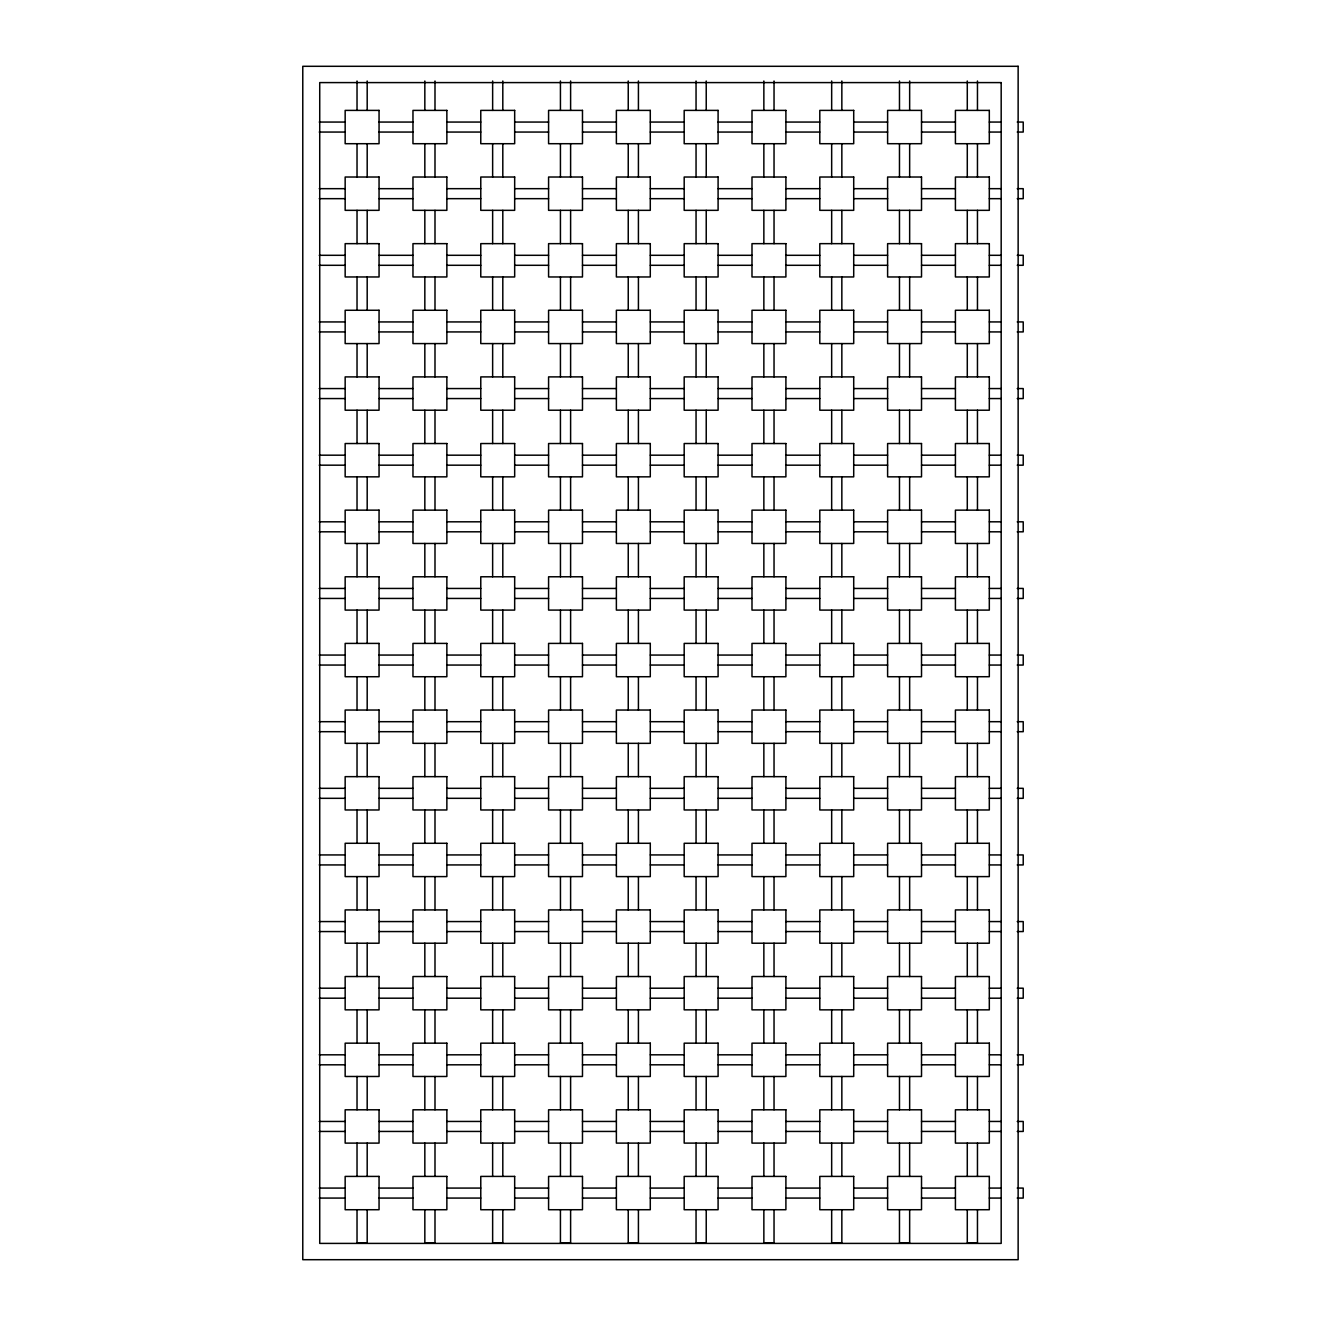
<?xml version="1.0" encoding="UTF-8"?>
<svg xmlns="http://www.w3.org/2000/svg" width="1326" height="1326" viewBox="0 0 1326 1326"><rect width="100%" height="100%" fill="white"/><g stroke="black" fill="none" stroke-linecap="round" stroke-linejoin="round"><path stroke-width="1.5" d="M319.234 122.058L345.158 122.058M379.054 122.058L412.966 122.058M446.862 122.058L480.774 122.058M514.67 122.058L548.583 122.058M582.479 122.058L616.375 122.058M650.287 122.058L684.183 122.058M718.095 122.058L751.991 122.058M785.904 122.058L819.8 122.058M853.712 122.058L887.608 122.058M921.52 122.058L955.416 122.058M989.312 122.058L1001.279 122.058M1017.241 122.058L1023.224 122.058L1023.224 132.053L1017.241 132.053M319.234 132.053L345.158 132.053M379.054 132.053L412.966 132.053M446.862 132.053L480.774 132.053M514.67 132.053L548.583 132.053M582.479 132.053L616.375 132.053M650.287 132.053L684.183 132.053M718.095 132.053L751.991 132.053M785.904 132.053L819.8 132.053M853.712 132.053L887.608 132.053M921.52 132.053L955.416 132.053M989.312 132.053L1001.279 132.053M319.234 188.673L345.158 188.673M379.054 188.673L412.966 188.673M446.862 188.673L480.774 188.673M514.67 188.673L548.583 188.673M582.479 188.673L616.375 188.673M650.287 188.673L684.183 188.673M718.095 188.673L751.991 188.673M785.904 188.673L819.8 188.673M853.712 188.673L887.608 188.673M921.52 188.673L955.416 188.673M989.312 188.673L1001.279 188.673M1017.241 188.673L1023.224 188.673L1023.224 198.668L1017.241 198.668M319.234 198.668L345.158 198.668M379.054 198.668L412.966 198.668M446.862 198.668L480.774 198.668M514.67 198.668L548.583 198.668M582.479 198.668L616.375 198.668M650.287 198.668L684.183 198.668M718.095 198.668L751.991 198.668M785.904 198.668L819.8 198.668M853.712 198.668L887.608 198.668M921.52 198.668L955.416 198.668M989.312 198.668L1001.279 198.668M319.234 255.305L345.158 255.305M379.054 255.305L412.966 255.305M446.862 255.305L480.774 255.305M514.67 255.305L548.583 255.305M582.479 255.305L616.375 255.305M650.287 255.305L684.183 255.305M718.095 255.305L751.991 255.305M785.904 255.305L819.8 255.305M853.712 255.305L887.608 255.305M921.52 255.305L955.416 255.305M989.312 255.305L1001.279 255.305M1017.241 255.305L1023.224 255.305L1023.224 265.299L1017.241 265.299M319.234 265.299L345.158 265.299M379.054 265.299L412.966 265.299M446.862 265.299L480.774 265.299M514.67 265.299L548.583 265.299M582.479 265.299L616.375 265.299M650.287 265.299L684.183 265.299M718.095 265.299L751.991 265.299M785.904 265.299L819.8 265.299M853.712 265.299L887.608 265.299M921.52 265.299L955.416 265.299M989.312 265.299L1001.279 265.299M319.234 321.936L345.158 321.936M379.054 321.936L412.966 321.936M446.862 321.936L480.774 321.936M514.67 321.936L548.583 321.936M582.479 321.936L616.375 321.936M650.287 321.936L684.183 321.936M718.095 321.936L751.991 321.936M785.904 321.936L819.8 321.936M853.712 321.936L887.608 321.936M921.52 321.936L955.416 321.936M989.312 321.936L1001.279 321.936M1017.241 321.936L1023.224 321.936L1023.224 331.931L1017.241 331.931M319.234 331.931L345.158 331.931M379.054 331.931L412.966 331.931M446.862 331.931L480.774 331.931M514.67 331.931L548.583 331.931M582.479 331.931L616.375 331.931M650.287 331.931L684.183 331.931M718.095 331.931L751.991 331.931M785.904 331.931L819.8 331.931M853.712 331.931L887.608 331.931M921.52 331.931L955.416 331.931M989.312 331.931L1001.279 331.931M319.234 388.568L345.158 388.568M379.054 388.568L412.966 388.568M446.862 388.568L480.774 388.568M514.67 388.568L548.583 388.568M582.479 388.568L616.375 388.568M650.287 388.568L684.183 388.568M718.095 388.568L751.991 388.568M785.904 388.568L819.8 388.568M853.712 388.568L887.608 388.568M921.52 388.568L955.416 388.568M989.312 388.568L1001.279 388.568M1017.241 388.568L1023.224 388.568L1023.224 398.562L1017.241 398.562M319.234 398.562L345.158 398.562M379.054 398.562L412.966 398.562M446.862 398.562L480.774 398.562M514.67 398.562L548.583 398.562M582.479 398.562L616.375 398.562M650.287 398.562L684.183 398.562M718.095 398.562L751.991 398.562M785.904 398.562L819.8 398.562M853.712 398.562L887.608 398.562M921.52 398.562L955.416 398.562M989.312 398.562L1001.279 398.562M319.234 455.183L345.158 455.183M379.054 455.183L412.966 455.183M446.862 455.183L480.774 455.183M514.67 455.183L548.583 455.183M582.479 455.183L616.375 455.183M650.287 455.183L684.183 455.183M718.095 455.183L751.991 455.183M785.904 455.183L819.8 455.183M853.712 455.183L887.608 455.183M921.52 455.183L955.416 455.183M989.312 455.183L1001.279 455.183M1017.241 455.183L1023.224 455.183L1023.224 465.177L1017.241 465.177M319.234 465.177L345.158 465.177M379.054 465.177L412.966 465.177M446.862 465.177L480.774 465.177M514.67 465.177L548.583 465.177M582.479 465.177L616.375 465.177M650.287 465.177L684.183 465.177M718.095 465.177L751.991 465.177M785.904 465.177L819.8 465.177M853.712 465.177L887.608 465.177M921.52 465.177L955.416 465.177M989.312 465.177L1001.279 465.177M319.234 521.814L345.158 521.814M379.054 521.814L412.966 521.814M446.862 521.814L480.774 521.814M514.67 521.814L548.583 521.814M582.479 521.814L616.375 521.814M650.287 521.814L684.183 521.814M718.095 521.814L751.991 521.814M785.904 521.814L819.8 521.814M853.712 521.814L887.608 521.814M921.52 521.814L955.416 521.814M989.312 521.814L1001.279 521.814M1017.241 521.814L1023.224 521.814L1023.224 531.809L1017.241 531.809M319.234 531.809L345.158 531.809M379.054 531.809L412.966 531.809M446.862 531.809L480.774 531.809M514.67 531.809L548.583 531.809M582.479 531.809L616.375 531.809M650.287 531.809L684.183 531.809M718.095 531.809L751.991 531.809M785.904 531.809L819.8 531.809M853.712 531.809L887.608 531.809M921.52 531.809L955.416 531.809M989.312 531.809L1001.279 531.809M319.234 588.446L345.158 588.446M379.054 588.446L412.966 588.446M446.862 588.446L480.774 588.446M514.67 588.446L548.583 588.446M582.479 588.446L616.375 588.446M650.287 588.446L684.183 588.446M718.095 588.446L751.991 588.446M785.904 588.446L819.8 588.446M853.712 588.446L887.608 588.446M921.52 588.446L955.416 588.446M989.312 588.446L1001.279 588.446M1017.241 588.446L1023.224 588.446L1023.224 598.44L1017.241 598.44M319.234 598.44L345.158 598.44M379.054 598.44L412.966 598.44M446.862 598.44L480.774 598.44M514.67 598.44L548.583 598.44M582.479 598.44L616.375 598.44M650.287 598.44L684.183 598.44M718.095 598.44L751.991 598.44M785.904 598.44L819.8 598.44M853.712 598.44L887.608 598.44M921.52 598.44L955.416 598.44M989.312 598.44L1001.279 598.44M319.234 655.061L345.158 655.061M379.054 655.061L412.966 655.061M446.862 655.061L480.774 655.061M514.67 655.061L548.583 655.061M582.479 655.061L616.375 655.061M650.287 655.061L684.183 655.061M718.095 655.061L751.991 655.061M785.904 655.061L819.8 655.061M853.712 655.061L887.608 655.061M921.52 655.061L955.416 655.061M989.312 655.061L1001.279 655.061M1017.241 655.061L1023.224 655.061L1023.224 665.055L1017.241 665.055M319.234 665.055L345.158 665.055M379.054 665.055L412.966 665.055M446.862 665.055L480.774 665.055M514.67 665.055L548.583 665.055M582.479 665.055L616.375 665.055M650.287 665.055L684.183 665.055M718.095 665.055L751.991 665.055M785.904 665.055L819.8 665.055M853.712 665.055L887.608 665.055M921.52 665.055L955.416 665.055M989.312 665.055L1001.279 665.055M319.234 721.692L345.158 721.692M379.054 721.692L412.966 721.692M446.862 721.692L480.774 721.692M514.67 721.692L548.583 721.692M582.479 721.692L616.375 721.692M650.287 721.692L684.183 721.692M718.095 721.692L751.991 721.692M785.904 721.692L819.8 721.692M853.712 721.692L887.608 721.692M921.52 721.692L955.416 721.692M989.312 721.692L1001.279 721.692M1017.241 721.692L1023.224 721.692L1023.224 731.687L1017.241 731.687M319.234 731.687L345.158 731.687M379.054 731.687L412.966 731.687M446.862 731.687L480.774 731.687M514.67 731.687L548.583 731.687M582.479 731.687L616.375 731.687M650.287 731.687L684.183 731.687M718.095 731.687L751.991 731.687M785.904 731.687L819.8 731.687M853.712 731.687L887.608 731.687M921.52 731.687L955.416 731.687M989.312 731.687L1001.279 731.687M319.234 788.324L345.158 788.324M379.054 788.324L412.966 788.324M446.862 788.324L480.774 788.324M514.67 788.324L548.583 788.324M582.479 788.324L616.375 788.324M650.287 788.324L684.183 788.324M718.095 788.324L751.991 788.324M785.904 788.324L819.8 788.324M853.712 788.324L887.608 788.324M921.52 788.324L955.416 788.324M989.312 788.324L1001.279 788.324M1017.241 788.324L1023.224 788.324L1023.224 798.318L1017.241 798.318M319.234 798.318L345.158 798.318M379.054 798.318L412.966 798.318M446.862 798.318L480.774 798.318M514.67 798.318L548.583 798.318M582.479 798.318L616.375 798.318M650.287 798.318L684.183 798.318M718.095 798.318L751.991 798.318M785.904 798.318L819.8 798.318M853.712 798.318L887.608 798.318M921.52 798.318L955.416 798.318M989.312 798.318L1001.279 798.318M319.234 854.938L345.158 854.938M379.054 854.938L412.966 854.938M446.862 854.938L480.774 854.938M514.67 854.938L548.583 854.938M582.479 854.938L616.375 854.938M650.287 854.938L684.183 854.938M718.095 854.938L751.991 854.938M785.904 854.938L819.8 854.938M853.712 854.938L887.608 854.938M921.52 854.938L955.416 854.938M989.312 854.938L1001.279 854.938M1017.241 854.938L1023.224 854.938L1023.224 864.933L1017.241 864.933M319.234 864.933L345.158 864.933M379.054 864.933L412.966 864.933M446.862 864.933L480.774 864.933M514.67 864.933L548.583 864.933M582.479 864.933L616.375 864.933M650.287 864.933L684.183 864.933M718.095 864.933L751.991 864.933M785.904 864.933L819.8 864.933M853.712 864.933L887.608 864.933M921.52 864.933L955.416 864.933M989.312 864.933L1001.279 864.933M319.234 921.57L345.158 921.57M379.054 921.57L412.966 921.57M446.862 921.57L480.774 921.57M514.67 921.57L548.583 921.57M582.479 921.57L616.391 921.57M650.287 921.57L684.183 921.57M718.095 921.57L751.991 921.57M785.904 921.57L819.8 921.57M853.712 921.57L887.608 921.57M921.52 921.57L955.416 921.57M989.312 921.57L1001.279 921.57M1017.241 921.57L1023.224 921.57L1023.224 931.565L1017.241 931.565M319.234 931.565L345.158 931.565M379.054 931.565L412.966 931.565M446.862 931.565L480.774 931.565M514.67 931.565L548.583 931.565M582.479 931.565L616.391 931.565M650.287 931.565L684.183 931.565M718.095 931.565L751.991 931.565M785.904 931.565L819.8 931.565M853.712 931.565L887.608 931.565M921.52 931.565L955.416 931.565M989.312 931.565L1001.279 931.565M319.234 988.202L345.158 988.202M379.054 988.202L412.966 988.202M446.862 988.202L480.774 988.202M514.67 988.202L548.583 988.202M582.479 988.202L616.391 988.202M650.287 988.202L684.183 988.202M718.095 988.202L751.991 988.202M785.904 988.202L819.8 988.202M853.712 988.202L887.608 988.202M921.52 988.202L955.416 988.202M989.312 988.202L1001.279 988.202M1017.241 988.202L1023.224 988.202L1023.224 998.196L1017.241 998.196M319.234 998.196L345.158 998.196M379.054 998.196L412.966 998.196M446.862 998.196L480.774 998.196M514.67 998.196L548.583 998.196M582.479 998.196L616.391 998.196M650.287 998.196L684.183 998.196M718.095 998.196L751.991 998.196M785.904 998.196L819.8 998.196M853.712 998.196L887.608 998.196M921.52 998.196L955.416 998.196M989.312 998.196L1001.279 998.196M319.234 1054.816L345.158 1054.816M379.054 1054.816L412.966 1054.816M446.862 1054.816L480.774 1054.816M514.67 1054.816L548.583 1054.816M582.479 1054.816L616.391 1054.816M650.287 1054.816L684.183 1054.816M718.095 1054.816L751.991 1054.816M785.904 1054.816L819.8 1054.816M853.712 1054.816L887.608 1054.816M921.52 1054.816L955.416 1054.816M989.329 1054.816L1001.279 1054.816M1017.241 1054.816L1023.224 1054.816L1023.224 1064.811L1017.241 1064.811M319.234 1064.811L345.158 1064.811M379.054 1064.811L412.966 1064.811M446.862 1064.811L480.774 1064.811M514.67 1064.811L548.583 1064.811M582.479 1064.811L616.391 1064.811M650.287 1064.811L684.183 1064.811M718.095 1064.811L751.991 1064.811M785.904 1064.811L819.8 1064.811M853.712 1064.811L887.608 1064.811M921.52 1064.811L955.416 1064.811M989.329 1064.811L1001.279 1064.811M319.234 1121.448L345.158 1121.448M379.054 1121.448L412.966 1121.448M446.862 1121.448L480.774 1121.448M514.67 1121.448L548.583 1121.448M582.479 1121.448L616.375 1121.448M650.287 1121.448L684.183 1121.448M718.095 1121.448L751.991 1121.448M785.904 1121.448L819.8 1121.448M853.712 1121.448L887.608 1121.448M921.52 1121.448L955.416 1121.448M989.312 1121.448L1001.279 1121.448M1017.241 1121.448L1023.224 1121.448L1023.224 1131.443L1017.241 1131.443M319.234 1131.443L345.158 1131.443M379.054 1131.443L412.966 1131.443M446.862 1131.443L480.774 1131.443M514.67 1131.443L548.583 1131.443M582.479 1131.443L616.375 1131.443M650.287 1131.443L684.183 1131.443M718.095 1131.443L751.991 1131.443M785.904 1131.443L819.8 1131.443M853.712 1131.443L887.608 1131.443M921.52 1131.443L955.416 1131.443M989.312 1131.443L1001.279 1131.443M319.234 1188.079L345.158 1188.079M379.054 1188.079L412.966 1188.079M446.862 1188.079L480.774 1188.079M514.67 1188.079L548.583 1188.079M582.479 1188.079L616.375 1188.079M650.287 1188.079L684.183 1188.079M718.095 1188.079L751.991 1188.079M785.904 1188.079L819.8 1188.079M853.712 1188.079L887.608 1188.079M921.52 1188.079L955.416 1188.079M989.312 1188.079L1001.279 1188.079M1017.241 1188.079L1023.224 1188.079L1023.224 1198.074L1017.241 1198.074M319.234 1198.074L345.158 1198.074M379.054 1198.074L412.966 1198.074M446.862 1198.074L480.774 1198.074M514.67 1198.074L548.583 1198.074M582.479 1198.074L616.375 1198.074M650.287 1198.074L684.183 1198.074M718.095 1198.074L751.991 1198.074M785.904 1198.074L819.8 1198.074M853.712 1198.074L887.608 1198.074M921.52 1198.074L955.416 1198.074M989.312 1198.074L1001.279 1198.074M977.461 81.002L977.461 110.389M977.461 143.705L977.461 177.021M977.461 210.337L977.461 243.653M977.461 276.968L977.461 310.267M977.461 343.583L977.461 376.899M977.461 410.215L977.461 443.53M977.461 476.846L977.461 510.145M977.461 543.461L977.461 576.777M977.461 610.093L977.461 643.408M977.461 676.724L977.461 710.04M977.461 743.339L977.461 776.655M977.461 809.971L977.461 843.286M977.461 876.602L977.461 909.918M977.461 943.217L977.461 976.533M977.461 1009.848L977.461 1043.164M977.461 1076.48L977.461 1109.796M977.461 1143.111L977.461 1176.411M977.461 1209.726L977.461 1243.042L967.284 1243.042L967.284 1209.726M967.284 81.002L967.284 110.389M967.284 143.705L967.284 177.021M967.284 210.337L967.284 243.653M967.284 276.968L967.284 310.267M967.284 343.583L967.284 376.899M967.284 410.215L967.284 443.53M967.284 476.846L967.284 510.145M967.284 543.461L967.284 576.777M967.284 610.093L967.284 643.408M967.284 676.724L967.284 710.04M967.284 743.339L967.284 776.655M967.284 809.971L967.284 843.286M967.284 876.602L967.284 909.918M967.284 943.217L967.284 976.533M967.284 1009.848L967.284 1043.164M967.284 1076.48L967.284 1109.796M967.284 1143.111L967.284 1176.411M909.653 81.002L909.653 110.389M909.653 143.705L909.653 177.021M909.653 210.337L909.653 243.653M909.653 276.968L909.653 310.267M909.653 343.583L909.653 376.899M909.653 410.215L909.653 443.53M909.653 476.846L909.653 510.145M909.653 543.461L909.653 576.777M909.653 610.093L909.653 643.408M909.653 676.724L909.653 710.04M909.653 743.339L909.653 776.655M909.653 809.971L909.653 843.286M909.653 876.602L909.653 909.918M909.653 943.217L909.653 976.533M909.653 1009.848L909.653 1043.164M909.653 1076.48L909.653 1109.796M909.653 1143.111L909.653 1176.411M909.653 1209.726L909.653 1243.042L899.476 1243.042L899.476 1209.726M899.476 81.002L899.476 110.389M899.476 143.705L899.476 177.021M899.476 210.337L899.476 243.653M899.476 276.968L899.476 310.267M899.476 343.583L899.476 376.899M899.476 410.215L899.476 443.53M899.476 476.846L899.476 510.145M899.476 543.461L899.476 576.777M899.476 610.093L899.476 643.408M899.476 676.724L899.476 710.04M899.476 743.339L899.476 776.655M899.476 809.971L899.476 843.286M899.476 876.602L899.476 909.918M899.476 943.217L899.476 976.533M899.476 1009.848L899.476 1043.164M899.476 1076.48L899.476 1109.796M899.476 1143.111L899.476 1176.411M841.844 81.002L841.844 110.389M841.844 143.705L841.844 177.021M841.844 210.337L841.844 243.653M841.844 276.968L841.844 310.267M841.844 343.583L841.844 376.899M841.844 410.215L841.844 443.53M841.844 476.846L841.844 510.145M841.844 543.461L841.844 576.777M841.844 610.093L841.844 643.408M841.844 676.724L841.844 710.04M841.844 743.339L841.844 776.655M841.844 809.971L841.844 843.286M841.844 876.602L841.844 909.918M841.844 943.217L841.844 976.533M841.844 1009.848L841.844 1043.164M841.844 1076.48L841.844 1109.796M841.844 1143.111L841.844 1176.411M841.844 1209.726L841.844 1243.042L831.667 1243.042L831.667 1209.726M831.667 81.002L831.667 110.389M831.667 143.705L831.667 177.021M831.667 210.337L831.667 243.653M831.667 276.968L831.667 310.267M831.667 343.583L831.667 376.899M831.667 410.215L831.667 443.53M831.667 476.846L831.667 510.145M831.667 543.461L831.667 576.777M831.667 610.093L831.667 643.408M831.667 676.724L831.667 710.04M831.667 743.339L831.667 776.655M831.667 809.971L831.667 843.286M831.667 876.602L831.667 909.918M831.667 943.217L831.667 976.533M831.667 1009.848L831.667 1043.164M831.667 1076.48L831.667 1109.796M831.667 1143.111L831.667 1176.411M774.036 81.002L774.036 110.389M774.036 143.705L774.036 177.021M774.036 210.337L774.036 243.653M774.036 276.968L774.036 310.267M774.036 343.583L774.036 376.899M774.036 410.215L774.036 443.53M774.036 476.846L774.036 510.145M774.036 543.461L774.036 576.777M774.036 610.093L774.036 643.408M774.036 676.724L774.036 710.04M774.036 743.339L774.036 776.655M774.036 809.971L774.036 843.286M774.036 876.602L774.036 909.918M774.036 943.217L774.036 976.533M774.036 1009.848L774.036 1043.164M774.036 1076.48L774.036 1109.796M774.036 1143.111L774.036 1176.411M774.036 1209.726L774.036 1243.042L763.859 1243.042L763.859 1209.726M763.859 81.002L763.859 110.389M763.859 143.705L763.859 177.021M763.859 210.337L763.859 243.653M763.859 276.968L763.859 310.267M763.859 343.583L763.859 376.899M763.859 410.215L763.859 443.53M763.859 476.846L763.859 510.145M763.859 543.461L763.859 576.777M763.859 610.093L763.859 643.408M763.859 676.724L763.859 710.04M763.859 743.339L763.859 776.655M763.859 809.971L763.859 843.286M763.859 876.602L763.859 909.918M763.859 943.217L763.859 976.533M763.859 1009.848L763.859 1043.164M763.859 1076.48L763.859 1109.796M763.859 1143.111L763.859 1176.411M706.228 81.002L706.228 110.389M706.228 143.705L706.228 177.021M706.228 210.337L706.228 243.653M706.228 276.968L706.228 310.267M706.228 343.583L706.228 376.899M706.228 410.215L706.228 443.53M706.228 476.846L706.228 510.145M706.228 543.461L706.228 576.777M706.228 610.093L706.228 643.408M706.228 676.724L706.228 710.04M706.228 743.339L706.228 776.655M706.228 809.971L706.228 843.286M706.228 876.602L706.228 909.918M706.228 943.217L706.228 976.533M706.228 1009.848L706.228 1043.164M706.228 1076.48L706.228 1109.796M706.228 1143.111L706.228 1176.411M706.228 1209.726L706.228 1243.042L696.051 1243.042L696.051 1209.726M696.051 81.002L696.051 110.389M696.051 143.705L696.051 177.021M696.051 210.337L696.051 243.653M696.051 276.968L696.051 310.267M696.051 343.583L696.051 376.899M696.051 410.215L696.051 443.53M696.051 476.846L696.051 510.145M696.051 543.461L696.051 576.777M696.051 610.093L696.051 643.408M696.051 676.724L696.051 710.04M696.051 743.339L696.051 776.655M696.051 809.971L696.051 843.286M696.051 876.602L696.051 909.918M696.051 943.217L696.051 976.533M696.051 1009.848L696.051 1043.164M696.051 1076.48L696.051 1109.796M696.051 1143.111L696.051 1176.411M638.419 81.002L638.419 110.389M638.419 143.705L638.419 177.021M638.419 210.337L638.419 243.653M638.419 276.968L638.419 310.267M638.419 343.583L638.419 376.899M638.419 410.215L638.419 443.53M638.419 476.846L638.419 510.145M638.419 543.461L638.419 576.777M638.419 610.093L638.419 643.408M638.419 676.724L638.419 710.04M638.419 743.339L638.419 776.655M638.419 809.971L638.419 843.286M638.419 876.602L638.419 909.918M638.419 943.217L638.419 976.533M638.419 1009.848L638.419 1043.164M638.419 1076.48L638.419 1109.796M638.419 1143.111L638.419 1176.411M638.419 1209.726L638.419 1243.042L628.242 1243.042L628.242 1209.726M628.242 81.002L628.242 110.389M628.242 143.705L628.242 177.021M628.242 210.337L628.242 243.653M628.242 276.968L628.242 310.267M628.242 343.583L628.242 376.899M628.242 410.215L628.242 443.53M628.242 476.846L628.242 510.145M628.242 543.461L628.242 576.777M628.242 610.093L628.242 643.408M628.242 676.724L628.242 710.04M628.242 743.339L628.242 776.655M628.242 809.971L628.242 843.286M628.242 876.602L628.242 909.918M628.242 943.217L628.242 976.533M628.242 1009.848L628.242 1043.164M628.242 1076.48L628.242 1109.796M628.242 1143.111L628.242 1176.411M570.611 81.002L570.611 110.389M570.611 143.705L570.611 177.021M570.611 210.337L570.611 243.653M570.611 276.968L570.611 310.267M570.611 343.583L570.611 376.899M570.611 410.215L570.611 443.53M570.611 476.846L570.611 510.145M570.611 543.461L570.611 576.777M570.611 610.093L570.611 643.408M570.611 676.724L570.611 710.04M570.611 743.339L570.611 776.655M570.611 809.971L570.611 843.286M570.611 876.602L570.611 909.918M570.611 943.217L570.611 976.533M570.611 1009.848L570.611 1043.164M570.611 1076.48L570.611 1109.796M570.611 1143.111L570.611 1176.411M570.611 1209.726L570.611 1243.042L560.434 1243.042L560.434 1209.726M560.434 81.002L560.434 110.389M560.434 143.705L560.434 177.021M560.434 210.337L560.434 243.653M560.434 276.968L560.434 310.267M560.434 343.583L560.434 376.899M560.434 410.215L560.434 443.53M560.434 476.846L560.434 510.145M560.45 543.461L560.45 576.777M560.45 610.093L560.45 643.408M560.45 676.724L560.45 710.04M560.45 743.339L560.45 776.655M560.45 809.971L560.45 843.286M560.45 876.602L560.45 909.918M560.45 943.217L560.45 976.533M560.45 1009.848L560.45 1043.164M560.45 1076.48L560.45 1109.796M560.434 1143.111L560.434 1176.411M502.803 81.002L502.803 110.389M502.803 143.705L502.803 177.021M502.803 210.337L502.803 243.653M502.803 276.968L502.803 310.267M502.803 343.583L502.803 376.899M502.803 410.215L502.803 443.53M502.803 476.846L502.803 510.145M502.803 543.461L502.803 576.777M502.803 610.093L502.803 643.408M502.803 676.724L502.803 710.04M502.803 743.339L502.803 776.655M502.803 809.971L502.803 843.286M502.803 876.602L502.803 909.918M502.803 943.217L502.803 976.533M502.803 1009.848L502.803 1043.164M502.803 1076.48L502.803 1109.796M502.803 1143.111L502.803 1176.411M502.803 1209.726L502.803 1243.042L492.642 1243.042L492.642 1209.726M492.642 81.002L492.642 110.389M492.642 143.705L492.642 177.021M492.642 210.337L492.642 243.653M492.642 276.968L492.642 310.267M492.642 343.583L492.642 376.899M492.642 410.215L492.642 443.53M492.642 476.846L492.642 510.145M492.642 543.461L492.642 576.777M492.642 610.093L492.642 643.408M492.642 676.724L492.642 710.04M492.642 743.339L492.642 776.655M492.642 809.971L492.642 843.286M492.642 876.602L492.642 909.918M492.642 943.217L492.642 976.533M492.642 1009.848L492.642 1043.164M492.642 1076.48L492.642 1109.796M492.642 1143.111L492.642 1176.411M434.994 81.002L434.994 110.389M434.994 143.705L434.994 177.021M434.994 210.337L434.994 243.653M434.994 276.968L434.994 310.267M434.994 343.583L434.994 376.899M434.994 410.215L434.994 443.53M434.994 476.846L434.994 510.145M434.994 543.461L434.994 576.777M434.994 610.093L434.994 643.408M434.994 676.724L434.994 710.04M434.994 743.339L434.994 776.655M434.994 809.971L434.994 843.286M434.994 876.602L434.994 909.918M434.994 943.217L434.994 976.533M434.994 1009.848L434.994 1043.164M434.994 1076.48L434.994 1109.796M434.994 1143.111L434.994 1176.411M434.994 1209.726L434.994 1243.042L424.834 1243.042L424.834 1209.726M424.834 81.002L424.834 110.389M424.834 143.705L424.834 177.021M424.834 210.337L424.834 243.653M424.834 276.968L424.834 310.267M424.834 343.583L424.834 376.899M424.834 410.215L424.834 443.53M424.834 476.846L424.834 510.145M424.834 543.461L424.834 576.777M424.834 610.093L424.834 643.408M424.834 676.724L424.834 710.04M424.834 743.339L424.834 776.655M424.834 809.971L424.834 843.286M424.834 876.602L424.834 909.918M424.834 943.217L424.834 976.533M424.834 1009.848L424.834 1043.164M424.834 1076.48L424.834 1109.796M424.834 1143.111L424.834 1176.411M367.186 81.002L367.186 110.389M367.186 143.705L367.186 177.021M367.186 210.337L367.186 243.653M367.186 276.968L367.186 310.267M367.186 343.583L367.186 376.899M367.186 410.215L367.186 443.53M367.186 476.846L367.186 510.145M367.186 543.461L367.186 576.777M367.186 610.093L367.186 643.408M367.186 676.724L367.186 710.04M367.186 743.339L367.186 776.655M367.186 809.971L367.186 843.286M367.186 876.602L367.186 909.918M367.186 943.217L367.186 976.533M367.186 1009.848L367.186 1043.164M367.186 1076.48L367.186 1109.796M367.186 1143.111L367.186 1176.411M367.186 1209.726L367.186 1243.042L357.026 1243.042L357.026 1209.726M357.026 81.002L357.026 110.389M357.026 143.705L357.026 177.021M357.026 210.337L357.026 243.653M357.026 276.968L357.026 310.267M357.026 343.583L357.026 376.899M357.026 410.215L357.026 443.53M357.026 476.846L357.026 510.145M357.026 543.461L357.026 576.777M357.026 610.093L357.026 643.408M357.026 676.724L357.026 710.04M357.026 743.339L357.026 776.655M357.026 809.971L357.026 843.286M357.026 876.602L357.026 909.918M357.026 943.217L357.026 976.533M357.026 1009.848L357.026 1043.164M357.026 1076.48L357.026 1109.796M357.026 1143.111L357.026 1176.411M1018.136 66.3L302.776 66.3L302.776 1259.7L1018.136 1259.7L1018.136 66.3M1001.18 82.593L319.732 82.593L319.732 1243.407L1001.18 1243.407L1001.18 82.593M379.054 110.389L345.158 110.389L345.158 143.705L379.054 143.705L379.054 110.389M446.862 110.389L412.966 110.389L412.966 143.705L446.862 143.705L446.862 110.389M514.67 110.389L480.774 110.389L480.774 143.705L514.67 143.705L514.67 110.389M582.479 110.389L548.583 110.389L548.583 143.705L582.479 143.705L582.479 110.389M650.287 110.389L616.375 110.389L616.375 143.705L650.287 143.705L650.287 110.389M718.095 110.389L684.183 110.389L684.183 143.705L718.095 143.705L718.095 110.389M785.904 110.389L751.991 110.389L751.991 143.705L785.904 143.705L785.904 110.389M853.712 110.389L819.8 110.389L819.8 143.705L853.712 143.705L853.712 110.389M921.52 110.389L887.608 110.389L887.608 143.705L921.52 143.705L921.52 110.389M989.312 110.389L955.416 110.389L955.416 143.705L989.312 143.705L989.312 110.389M379.054 177.021L345.158 177.021L345.158 210.337L379.054 210.337L379.054 177.021M446.862 177.021L412.966 177.021L412.966 210.337L446.862 210.337L446.862 177.021M514.67 177.021L480.774 177.021L480.774 210.337L514.67 210.337L514.67 177.021M582.479 177.021L548.583 177.021L548.583 210.337L582.479 210.337L582.479 177.021M650.287 177.021L616.375 177.021L616.375 210.337L650.287 210.337L650.287 177.021M718.095 177.021L684.183 177.021L684.183 210.337L718.095 210.337L718.095 177.021M785.904 177.021L751.991 177.021L751.991 210.337L785.904 210.337L785.904 177.021M853.712 177.021L819.8 177.021L819.8 210.337L853.712 210.337L853.712 177.021M921.52 177.021L887.608 177.021L887.608 210.337L921.52 210.337L921.52 177.021M989.312 177.021L955.416 177.021L955.416 210.337L989.312 210.337L989.312 177.021M379.054 243.653L345.158 243.653L345.158 276.968L379.054 276.968L379.054 243.653M446.862 243.653L412.966 243.653L412.966 276.968L446.862 276.968L446.862 243.653M514.67 243.653L480.774 243.653L480.774 276.968L514.67 276.968L514.67 243.653M582.479 243.653L548.583 243.653L548.583 276.968L582.479 276.968L582.479 243.653M650.287 243.653L616.375 243.653L616.375 276.968L650.287 276.968L650.287 243.653M718.095 243.653L684.183 243.653L684.183 276.968L718.095 276.968L718.095 243.653M785.904 243.653L751.991 243.653L751.991 276.968L785.904 276.968L785.904 243.653M853.712 243.653L819.8 243.653L819.8 276.968L853.712 276.968L853.712 243.653M921.52 243.653L887.608 243.653L887.608 276.968L921.52 276.968L921.52 243.653M989.312 243.653L955.416 243.653L955.416 276.968L989.312 276.968L989.312 243.653M379.054 310.267L345.158 310.267L345.158 343.583L379.054 343.583L379.054 310.267M446.862 310.267L412.966 310.267L412.966 343.583L446.862 343.583L446.862 310.267M514.67 310.267L480.774 310.267L480.774 343.583L514.67 343.583L514.67 310.267M582.479 310.267L548.583 310.267L548.583 343.583L582.479 343.583L582.479 310.267M650.287 310.267L616.375 310.267L616.375 343.583L650.287 343.583L650.287 310.267M718.095 310.267L684.183 310.267L684.183 343.583L718.095 343.583L718.095 310.267M785.904 310.267L751.991 310.267L751.991 343.583L785.904 343.583L785.904 310.267M853.712 310.267L819.8 310.267L819.8 343.583L853.712 343.583L853.712 310.267M921.52 310.267L887.608 310.267L887.608 343.583L921.52 343.583L921.52 310.267M989.312 310.267L955.416 310.267L955.416 343.583L989.312 343.583L989.312 310.267M379.054 376.899L345.158 376.899L345.158 410.215L379.054 410.215L379.054 376.899M446.862 376.899L412.966 376.899L412.966 410.215L446.862 410.215L446.862 376.899M514.67 376.899L480.774 376.899L480.774 410.215L514.67 410.215L514.67 376.899M582.479 376.899L548.583 376.899L548.583 410.215L582.479 410.215L582.479 376.899M650.287 376.899L616.375 376.899L616.375 410.215L650.287 410.215L650.287 376.899M718.095 376.899L684.183 376.899L684.183 410.215L718.095 410.215L718.095 376.899M785.904 376.899L751.991 376.899L751.991 410.215L785.904 410.215L785.904 376.899M853.712 376.899L819.8 376.899L819.8 410.215L853.712 410.215L853.712 376.899M921.52 376.899L887.608 376.899L887.608 410.215L921.52 410.215L921.52 376.899M989.312 376.899L955.416 376.899L955.416 410.215L989.312 410.215L989.312 376.899M379.054 443.53L345.158 443.53L345.158 476.846L379.054 476.846L379.054 443.53M446.862 443.53L412.966 443.53L412.966 476.846L446.862 476.846L446.862 443.53M514.67 443.53L480.774 443.53L480.774 476.846L514.67 476.846L514.67 443.53M582.479 443.53L548.583 443.53L548.583 476.846L582.479 476.846L582.479 443.53M650.287 443.53L616.375 443.53L616.375 476.846L650.287 476.846L650.287 443.53M718.095 443.53L684.183 443.53L684.183 476.846L718.095 476.846L718.095 443.53M785.904 443.53L751.991 443.53L751.991 476.846L785.904 476.846L785.904 443.53M853.712 443.53L819.8 443.53L819.8 476.846L853.712 476.846L853.712 443.53M921.52 443.53L887.608 443.53L887.608 476.846L921.52 476.846L921.52 443.53M989.312 443.53L955.416 443.53L955.416 476.846L989.312 476.846L989.312 443.53M379.054 510.145L345.158 510.145L345.158 543.461L379.054 543.461L379.054 510.145M446.862 510.145L412.966 510.145L412.966 543.461L446.862 543.461L446.862 510.145M514.67 510.145L480.774 510.145L480.774 543.461L514.67 543.461L514.67 510.145M582.479 510.145L548.583 510.145L548.583 543.461L582.479 543.461L582.479 510.145M650.287 510.145L616.375 510.145L616.375 543.461L650.287 543.461L650.287 510.145M718.095 510.145L684.183 510.145L684.183 543.461L718.095 543.461L718.095 510.145M785.904 510.145L751.991 510.145L751.991 543.461L785.904 543.461L785.904 510.145M853.712 510.145L819.8 510.145L819.8 543.461L853.712 543.461L853.712 510.145M921.52 510.145L887.608 510.145L887.608 543.461L921.52 543.461L921.52 510.145M989.312 510.145L955.416 510.145L955.416 543.461L989.312 543.461L989.312 510.145M379.054 576.777L345.158 576.777L345.158 610.093L379.054 610.093L379.054 576.777M446.862 576.777L412.966 576.777L412.966 610.093L446.862 610.093L446.862 576.777M514.67 576.777L480.774 576.777L480.774 610.093L514.67 610.093L514.67 576.777M582.479 576.777L548.583 576.777L548.583 610.093L582.479 610.093L582.479 576.777M650.287 576.777L616.375 576.777L616.375 610.093L650.287 610.093L650.287 576.777M718.095 576.777L684.183 576.777L684.183 610.093L718.095 610.093L718.095 576.777M785.904 576.777L751.991 576.777L751.991 610.093L785.904 610.093L785.904 576.777M853.712 576.777L819.8 576.777L819.8 610.093L853.712 610.093L853.712 576.777M921.52 576.777L887.608 576.777L887.608 610.093L921.52 610.093L921.52 576.777M989.312 576.777L955.416 576.777L955.416 610.093L989.312 610.093L989.312 576.777M379.054 643.408L345.158 643.408L345.158 676.724L379.054 676.724L379.054 643.408M446.862 643.408L412.966 643.408L412.966 676.724L446.862 676.724L446.862 643.408M514.67 643.408L480.774 643.408L480.774 676.724L514.67 676.724L514.67 643.408M582.479 643.408L548.583 643.408L548.583 676.724L582.479 676.724L582.479 643.408M650.287 643.408L616.375 643.408L616.375 676.724L650.287 676.724L650.287 643.408M718.095 643.408L684.183 643.408L684.183 676.724L718.095 676.724L718.095 643.408M785.904 643.408L751.991 643.408L751.991 676.724L785.904 676.724L785.904 643.408M853.712 643.408L819.8 643.408L819.8 676.724L853.712 676.724L853.712 643.408M921.52 643.408L887.608 643.408L887.608 676.724L921.52 676.724L921.52 643.408M989.312 643.408L955.416 643.408L955.416 676.724L989.312 676.724L989.312 643.408M379.054 710.04L345.158 710.04L345.158 743.339L379.054 743.339L379.054 710.04M446.862 710.04L412.966 710.04L412.966 743.339L446.862 743.339L446.862 710.04M514.67 710.04L480.774 710.04L480.774 743.339L514.67 743.339L514.67 710.04M582.479 710.04L548.583 710.04L548.583 743.339L582.479 743.339L582.479 710.04M650.287 710.04L616.375 710.04L616.375 743.339L650.287 743.339L650.287 710.04M718.095 710.04L684.183 710.04L684.183 743.339L718.095 743.339L718.095 710.04M785.904 710.04L751.991 710.04L751.991 743.339L785.904 743.339L785.904 710.04M853.712 710.04L819.8 710.04L819.8 743.339L853.712 743.339L853.712 710.04M921.52 710.04L887.608 710.04L887.608 743.339L921.52 743.339L921.52 710.04M989.312 710.04L955.416 710.04L955.416 743.339L989.312 743.339L989.312 710.04M379.054 776.655L345.158 776.655L345.158 809.971L379.054 809.971L379.054 776.655M446.862 776.655L412.966 776.655L412.966 809.971L446.862 809.971L446.862 776.655M514.67 776.655L480.774 776.655L480.774 809.971L514.67 809.971L514.67 776.655M582.479 776.655L548.583 776.655L548.583 809.971L582.479 809.971L582.479 776.655M650.287 776.655L616.375 776.655L616.375 809.971L650.287 809.971L650.287 776.655M718.095 776.655L684.183 776.655L684.183 809.971L718.095 809.971L718.095 776.655M785.904 776.655L751.991 776.655L751.991 809.971L785.904 809.971L785.904 776.655M853.712 776.655L819.8 776.655L819.8 809.971L853.712 809.971L853.712 776.655M921.52 776.655L887.608 776.655L887.608 809.971L921.52 809.971L921.52 776.655M989.312 776.655L955.416 776.655L955.416 809.971L989.312 809.971L989.312 776.655M379.054 843.286L345.158 843.286L345.158 876.602L379.054 876.602L379.054 843.286M446.862 843.286L412.966 843.286L412.966 876.602L446.862 876.602L446.862 843.286M514.67 843.286L480.774 843.286L480.774 876.602L514.67 876.602L514.67 843.286M582.479 843.286L548.583 843.286L548.583 876.602L582.479 876.602L582.479 843.286M650.287 843.286L616.375 843.286L616.375 876.602L650.287 876.602L650.287 843.286M718.095 843.286L684.183 843.286L684.183 876.602L718.095 876.602L718.095 843.286M785.904 843.286L751.991 843.286L751.991 876.602L785.904 876.602L785.904 843.286M853.712 843.286L819.8 843.286L819.8 876.602L853.712 876.602L853.712 843.286M921.52 843.286L887.608 843.286L887.608 876.602L921.52 876.602L921.52 843.286M989.312 843.286L955.416 843.286L955.416 876.602L989.312 876.602L989.312 843.286M379.054 909.918L345.158 909.918L345.158 943.217L379.054 943.217L379.054 909.918M446.862 909.918L412.966 909.918L412.966 943.217L446.862 943.217L446.862 909.918M514.67 909.918L480.774 909.918L480.774 943.217L514.67 943.217L514.67 909.918M582.479 909.918L548.583 909.918L548.583 943.217L582.479 943.217L582.479 909.918M650.287 909.918L616.391 909.918L616.391 943.217L650.287 943.217L650.287 909.918M718.095 909.918L684.183 909.918L684.183 943.217L718.095 943.217L718.095 909.918M785.904 909.918L751.991 909.918L751.991 943.217L785.904 943.217L785.904 909.918M853.712 909.918L819.8 909.918L819.8 943.217L853.712 943.217L853.712 909.918M921.52 909.918L887.608 909.918L887.608 943.217L921.52 943.217L921.52 909.918M989.312 909.918L955.416 909.918L955.416 943.217L989.312 943.217L989.312 909.918M379.054 976.533L345.158 976.533L345.158 1009.848L379.054 1009.848L379.054 976.533M446.862 976.533L412.966 976.533L412.966 1009.848L446.862 1009.848L446.862 976.533M514.67 976.533L480.774 976.533L480.774 1009.848L514.67 1009.848L514.67 976.533M582.479 976.533L548.583 976.533L548.583 1009.848L582.479 1009.848L582.479 976.533M650.287 976.533L616.391 976.533L616.391 1009.848L650.287 1009.848L650.287 976.533M718.095 976.533L684.183 976.533L684.183 1009.848L718.095 1009.848L718.095 976.533M785.904 976.533L751.991 976.533L751.991 1009.848L785.904 1009.848L785.904 976.533M853.712 976.533L819.8 976.533L819.8 1009.848L853.712 1009.848L853.712 976.533M921.52 976.533L887.608 976.533L887.608 1009.848L921.52 1009.848L921.52 976.533M989.312 976.533L955.416 976.533L955.416 1009.848L989.312 1009.848L989.312 976.533M379.054 1043.164L345.158 1043.164L345.158 1076.48L379.054 1076.48L379.054 1043.164M446.862 1043.164L412.966 1043.164L412.966 1076.48L446.862 1076.48L446.862 1043.164M514.67 1043.164L480.774 1043.164L480.774 1076.48L514.67 1076.48L514.67 1043.164M582.479 1043.164L548.583 1043.164L548.583 1076.48L582.479 1076.48L582.479 1043.164M650.287 1043.164L616.391 1043.164L616.391 1076.48L650.287 1076.48L650.287 1043.164M718.095 1043.164L684.183 1043.164L684.183 1076.48L718.095 1076.48L718.095 1043.164M785.904 1043.164L751.991 1043.164L751.991 1076.48L785.904 1076.48L785.904 1043.164M853.712 1043.164L819.8 1043.164L819.8 1076.48L853.712 1076.48L853.712 1043.164M921.52 1043.164L887.608 1043.164L887.608 1076.48L921.52 1076.48L921.52 1043.164M989.329 1043.164L955.416 1043.164L955.416 1076.48L989.329 1076.48L989.329 1043.164M379.054 1109.796L345.158 1109.796L345.158 1143.111L379.054 1143.111L379.054 1109.796M446.862 1109.796L412.966 1109.796L412.966 1143.111L446.862 1143.111L446.862 1109.796M514.67 1109.796L480.774 1109.796L480.774 1143.111L514.67 1143.111L514.67 1109.796M582.479 1109.796L548.583 1109.796L548.583 1143.111L582.479 1143.111L582.479 1109.796M650.287 1109.796L616.375 1109.796L616.375 1143.111L650.287 1143.111L650.287 1109.796M718.095 1109.796L684.183 1109.796L684.183 1143.111L718.095 1143.111L718.095 1109.796M785.904 1109.796L751.991 1109.796L751.991 1143.111L785.904 1143.111L785.904 1109.796M853.712 1109.796L819.8 1109.796L819.8 1143.111L853.712 1143.111L853.712 1109.796M921.52 1109.796L887.608 1109.796L887.608 1143.111L921.52 1143.111L921.52 1109.796M989.312 1109.796L955.416 1109.796L955.416 1143.111L989.312 1143.111L989.312 1109.796M379.054 1176.411L345.158 1176.411L345.158 1209.726L379.054 1209.726L379.054 1176.411M446.862 1176.411L412.966 1176.411L412.966 1209.726L446.862 1209.726L446.862 1176.411M514.67 1176.411L480.774 1176.411L480.774 1209.726L514.67 1209.726L514.67 1176.411M582.479 1176.411L548.583 1176.411L548.583 1209.726L582.479 1209.726L582.479 1176.411M650.287 1176.411L616.375 1176.411L616.375 1209.726L650.287 1209.726L650.287 1176.411M718.095 1176.411L684.183 1176.411L684.183 1209.726L718.095 1209.726L718.095 1176.411M785.904 1176.411L751.991 1176.411L751.991 1209.726L785.904 1209.726L785.904 1176.411M853.712 1176.411L819.8 1176.411L819.8 1209.726L853.712 1209.726L853.712 1176.411M921.52 1176.411L887.608 1176.411L887.608 1209.726L921.52 1209.726L921.52 1176.411M989.312 1176.411L955.416 1176.411L955.416 1209.726L989.312 1209.726L989.312 1176.411"/></g></svg>
